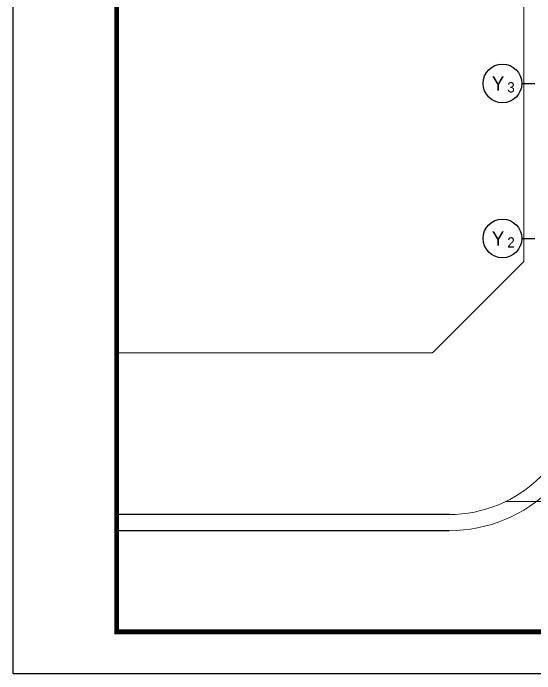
# Model space of a CAD drawing. Header units: millimetres. Extents: x -223175 to 287756, y -120611 to 352956.
# Drawn here: x 83077 to 107279, y 235212 to 265894 of the extents above; entities that cross this region are included whole.
import ezdxf
from ezdxf.enums import TextEntityAlignment as Align

# ---------------------------------------------------------------- set-up
doc = ezdxf.new("R2010")
doc.units = ezdxf.units.MM
doc.header["$LTSCALE"] = 50
doc.layers.get('DEFPOINTS').update_dxf_attribs({"color": 108})
doc.layers.add('FORM$0$FO_OUT', color=1, linetype='Continuous')
doc.layers.add('XREF 평면도$0$DIM', color=7, linetype='Continuous')
doc.layers.add('XREF 평면도$0$0개선도로', color=7, linetype='Continuous', lineweight=0)
doc.layers.add('XREF 평면도$0$0개선도로-중앙선', color=1, linetype='Continuous', lineweight=0)
doc.styles.add('XREF 평면도$0$돋움', font='')
doc.styles.get('XREF 평면도$0$돋움').set_extended_font_data('Dotum')

# ---------------------------------------------------------------- blocks, each defined once
blk = doc.blocks.new('FORM')
at = {"color": 4}
blk.add_lwpolyline([(32, 581), (757.5, 581), (757.5, 13), (32, 13), (32, 581)], dxfattribs=at)
at = {"layer": 'DEFPOINTS', "ltscale": 0.3}
blk.add_lwpolyline([(32, 581), (827, 581), (827, 13), (32, 13)], close=True, dxfattribs=at)
at = {"layer": 'FORM$0$FO_OUT'}
blk.add_lwpolyline([(0, 0), (0, 594), (840, 594), (840, 0)], close=True, dxfattribs=at)
at = {"layer": 'FORM$0$FO_OUT', "color": 7, "const_width": 1.5}
blk.add_lwpolyline([(827, 13), (32, 13), (32, 581), (827, 581)], close=True, dxfattribs=at)
blk = doc.blocks.new('XREF 평면도$0$BUBBLE')
at = {"layer": 'XREF 평면도$0$DIM'}
blk.add_line((0, -6), (0, -10), dxfattribs=at)
blk.add_circle((0, 0), 6, dxfattribs=at)

msp = doc.modelspace()

# ---------------------------------------------------------------- linework, layer by layer
for p, q in [((103303.7168, 242607.3663), (87876.894, 242607.3663)), ((103303.7168, 241857.3663), (87876.894, 241857.3663))]:
    msp.add_line(p, q)
at = {"layer": 'DEFPOINTS'}
for points in [[(87876.894, 322361.5591), (196701.894, 322361.5591), (196701.894, 237161.5591), (87876.894, 237161.5591)], [(207126.894, 237161.5591), (87876.894, 237161.5591), (87876.894, 322361.5591), (207126.894, 322361.5591)]]:
    msp.add_lwpolyline(points, close=True, dxfattribs=at)
at = {"layer": 'XREF 평면도$0$0개선도로'}
for points in [[(103303.7168, 241857.3663, 0.4142135624), (110053.7168, 248607.3663)], [(103303.7168, 242607.3663, 0.4142135624), (109303.7168, 248607.3663)]]:
    msp.add_lwpolyline(points, format="xyb", dxfattribs=at)
msp.add_lwpolyline([(105919.0562, 243207.3663), (119688.3774, 243207.3663)], dxfattribs=at)
at = {"layer": 'XREF 평면도$0$0개선도로-중앙선'}
msp.add_lwpolyline([(87876.894, 300126.1632), (102529.5118, 300126.1632), (106772.5645, 295883.1105), (106772.5645, 254364.36), (102529.5118, 250121.3073), (87876.894, 250121.3073)], dxfattribs=at)

# ---------------------------------------------------------------- block references
at = {"xscale": 149.9999999999999, "yscale": 149.9999999999999, "zscale": 149.9999999999999}
msp.add_blockref('FORM', (83076.894, 235211.5591), dxfattribs=at)
at = {"layer": 'XREF 평면도$0$DIM', "xscale": 150.0000000004659, "yscale": 150.0000000004659, "zscale": 150.0000000004659, "rotation": 90}
for p in [(105779.1227, 262631.6924), (105779.1227, 255431.6924)]:
    msp.add_blockref('XREF 평면도$0$BUBBLE', p, dxfattribs=at)

# ---------------------------------------------------------------- texts
at = {"layer": 'XREF 평면도$0$DIM', "color": 3, "style": 'XREF 평면도$0$돋움'}
for s, height, p in [('Y', 675, (105576.5058, 262631.6924)), ('3', 480, (106176.5058, 262451.6924)), ('Y', 675, (105576.5058, 255431.6924)), ('2', 480, (106176.5058, 255251.6924))]:
    msp.add_text(s, height=height, dxfattribs=at).set_placement(p, align=Align.MIDDLE)

doc.saveas('drawing.dxf')
